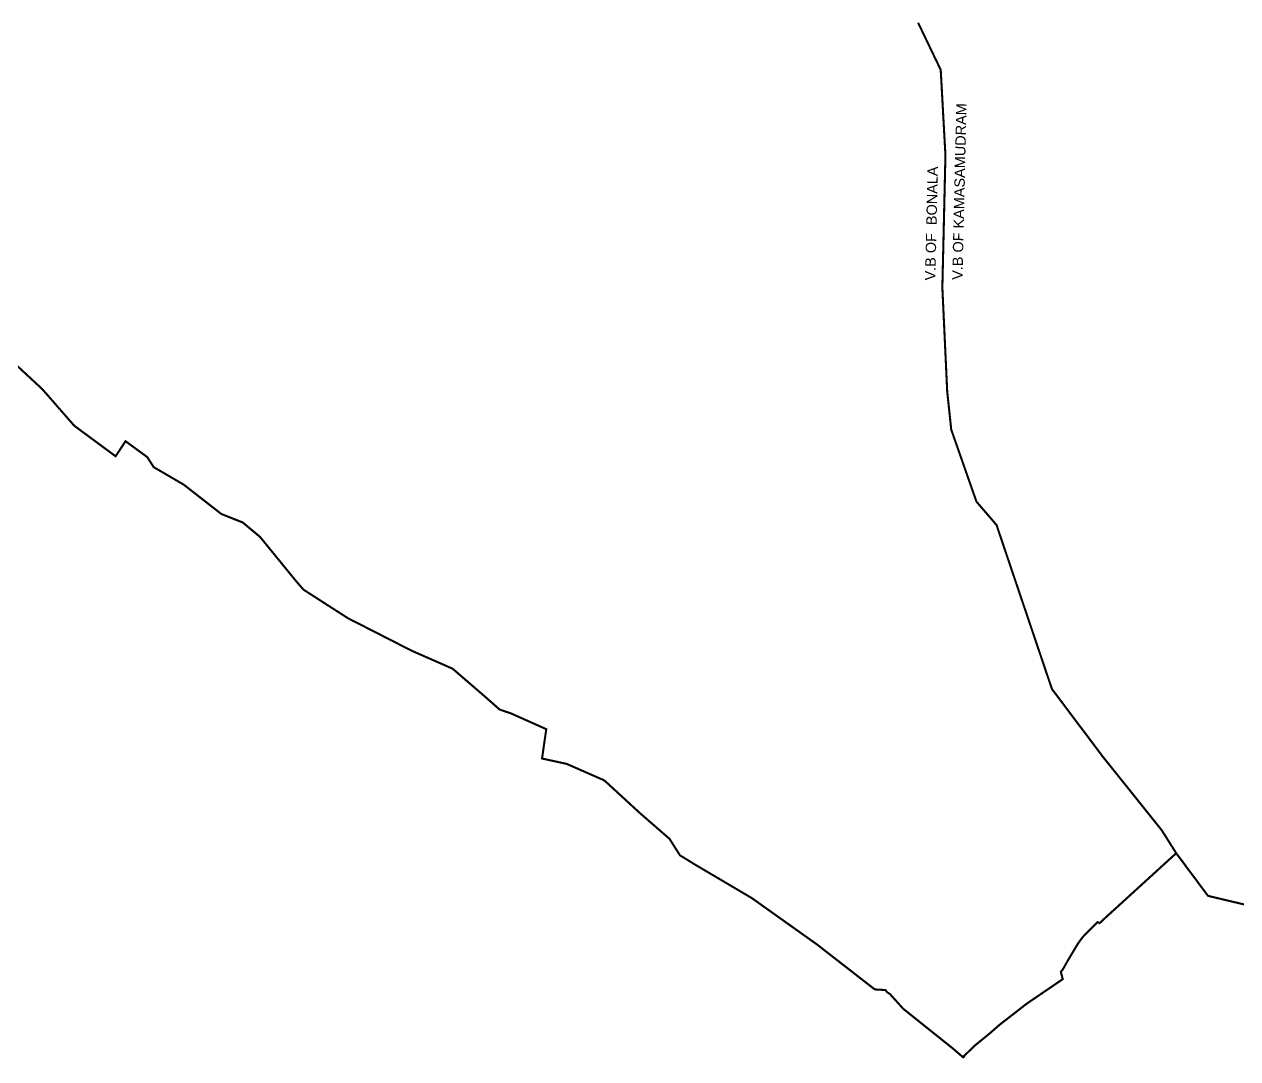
# Model space of a CAD drawing. Header units: inches. Extents: x 174104 to 230935, y 1583276 to 1631460.
# Drawn here: x 188993 to 193099, y 1604637 to 1608136 of the extents above; entities that cross this region are included whole.
import ezdxf
from ezdxf.enums import TextEntityAlignment as Align

# ---------------------------------------------------------------- set-up
doc = ezdxf.new("R2010")
doc.units = ezdxf.units.IN
doc.header["$LTSCALE"] = 15
doc.header["$MEASUREMENT"] = 0
doc.linetypes.add('HIDDEN2', pattern=[0.1875, 0.125, -0.0625])
doc.layers.add('VB', color=72, linetype='Continuous')
doc.layers.add('VILLAGE BOUNDRY', color=5, linetype='Continuous')
doc.styles.get("Standard").update_dxf_attribs({"font": 'arial.ttf'})

msp = doc.modelspace()

# ---------------------------------------------------------------- linework, layer by layer
at = {"layer": 'VILLAGE BOUNDRY', "linetype": 'HIDDEN2', "ltscale": 20, "const_width": 7}
for points in [[(192017.93538, 1608141.27623), (192094.37522, 1607982.14728), (192110.35714, 1607693.27342), (192099.92388, 1607245.37127), (192116.37746, 1606893.40758), (192130.01236, 1606764.86662), (192215.28363, 1606521.35962), (192283.20368, 1606442.40008), (192470.80128, 1605887.19891), (192643.24519, 1605658.0305), (192841.9658, 1605410.01248), (192891.26317, 1605331.88928), (192653.69122, 1605115.3327), (192632.19756, 1605095.06954), (192624.77757, 1605098.73861), (192575.02321, 1605048.15554), (192559.91207, 1605027.78122), (192526.40759, 1604971.98753), (192507.77325, 1604939.09909), (192500.8945, 1604930.4692), (192507.31969, 1604905.70389), (192445.25409, 1604863.49333), (192395.72183, 1604829.78542), (192390.31699, 1604826.19132), (192382.79844, 1604820.6486), (192293.43094, 1604751.27728), (192262.64645, 1604724.24594), (192210.92734, 1604681.92253), (192174.49535, 1604647.02155), (192170.67532, 1604643.36204), (192172.12611, 1604642.59903), (192170.41945, 1604641.14361), (192136.46949, 1604670.31035), (191967.34032, 1604805.63019), (191923.08815, 1604854.8967), (191912.27379, 1604862.12418), (191907.29227, 1604868.9139), (191871.21697, 1604871.03993), (191676.65234, 1605022.38812), (191455.42978, 1605179.83631), (191268.23463, 1605290.2325), (191212.00444, 1605324.70503), (191176.73813, 1605380.4367), (191076.85584, 1605467.24156), (190956.26927, 1605578.04717), (190828.75664, 1605634.03782), (190745.29297, 1605652.11209), (190759.60835, 1605751.53636), (190640.55704, 1605804.64993), (190601.63245, 1605818.01049), (190553.16503, 1605860.81798), (190442.8029, 1605956.01868), (190303.94505, 1606017.00312), (190088.4933, 1606126.87756), (189937.67939, 1606223.81322), (189908.8394, 1606257.40323), (189791.08217, 1606401.94631), (189732.55893, 1606450.71967), (189660.05114, 1606479.49513), (189533.09748, 1606578.53867), (189431.21657, 1606637.99377), (189409.44659, 1606671.83202), (189335.93131, 1606725.74933), (189302.2973, 1606674.74991), (189162.39668, 1606778.02753), (189054.15939, 1606901.91989), (188828.96619, 1607110.64329)], [(193154.42719, 1605150.53966), (192998.84088, 1605187.52276), (192891.26317, 1605331.88928)]]:
    msp.add_lwpolyline(points, dxfattribs=at)

# ---------------------------------------------------------------- texts
at = {"layer": 'VB', "color": 1}
for s, p in [('V.B OF KAMASAMUDRAM', (192150.56555, 1607271.68101)), ('V.B OF  BONALA ', (192058.47469, 1607269.50671))]:
    msp.add_text(s, height=35, rotation=88.6656136, dxfattribs=at).set_placement(p, align=Align.MIDDLE_LEFT)

doc.saveas('drawing.dxf')
